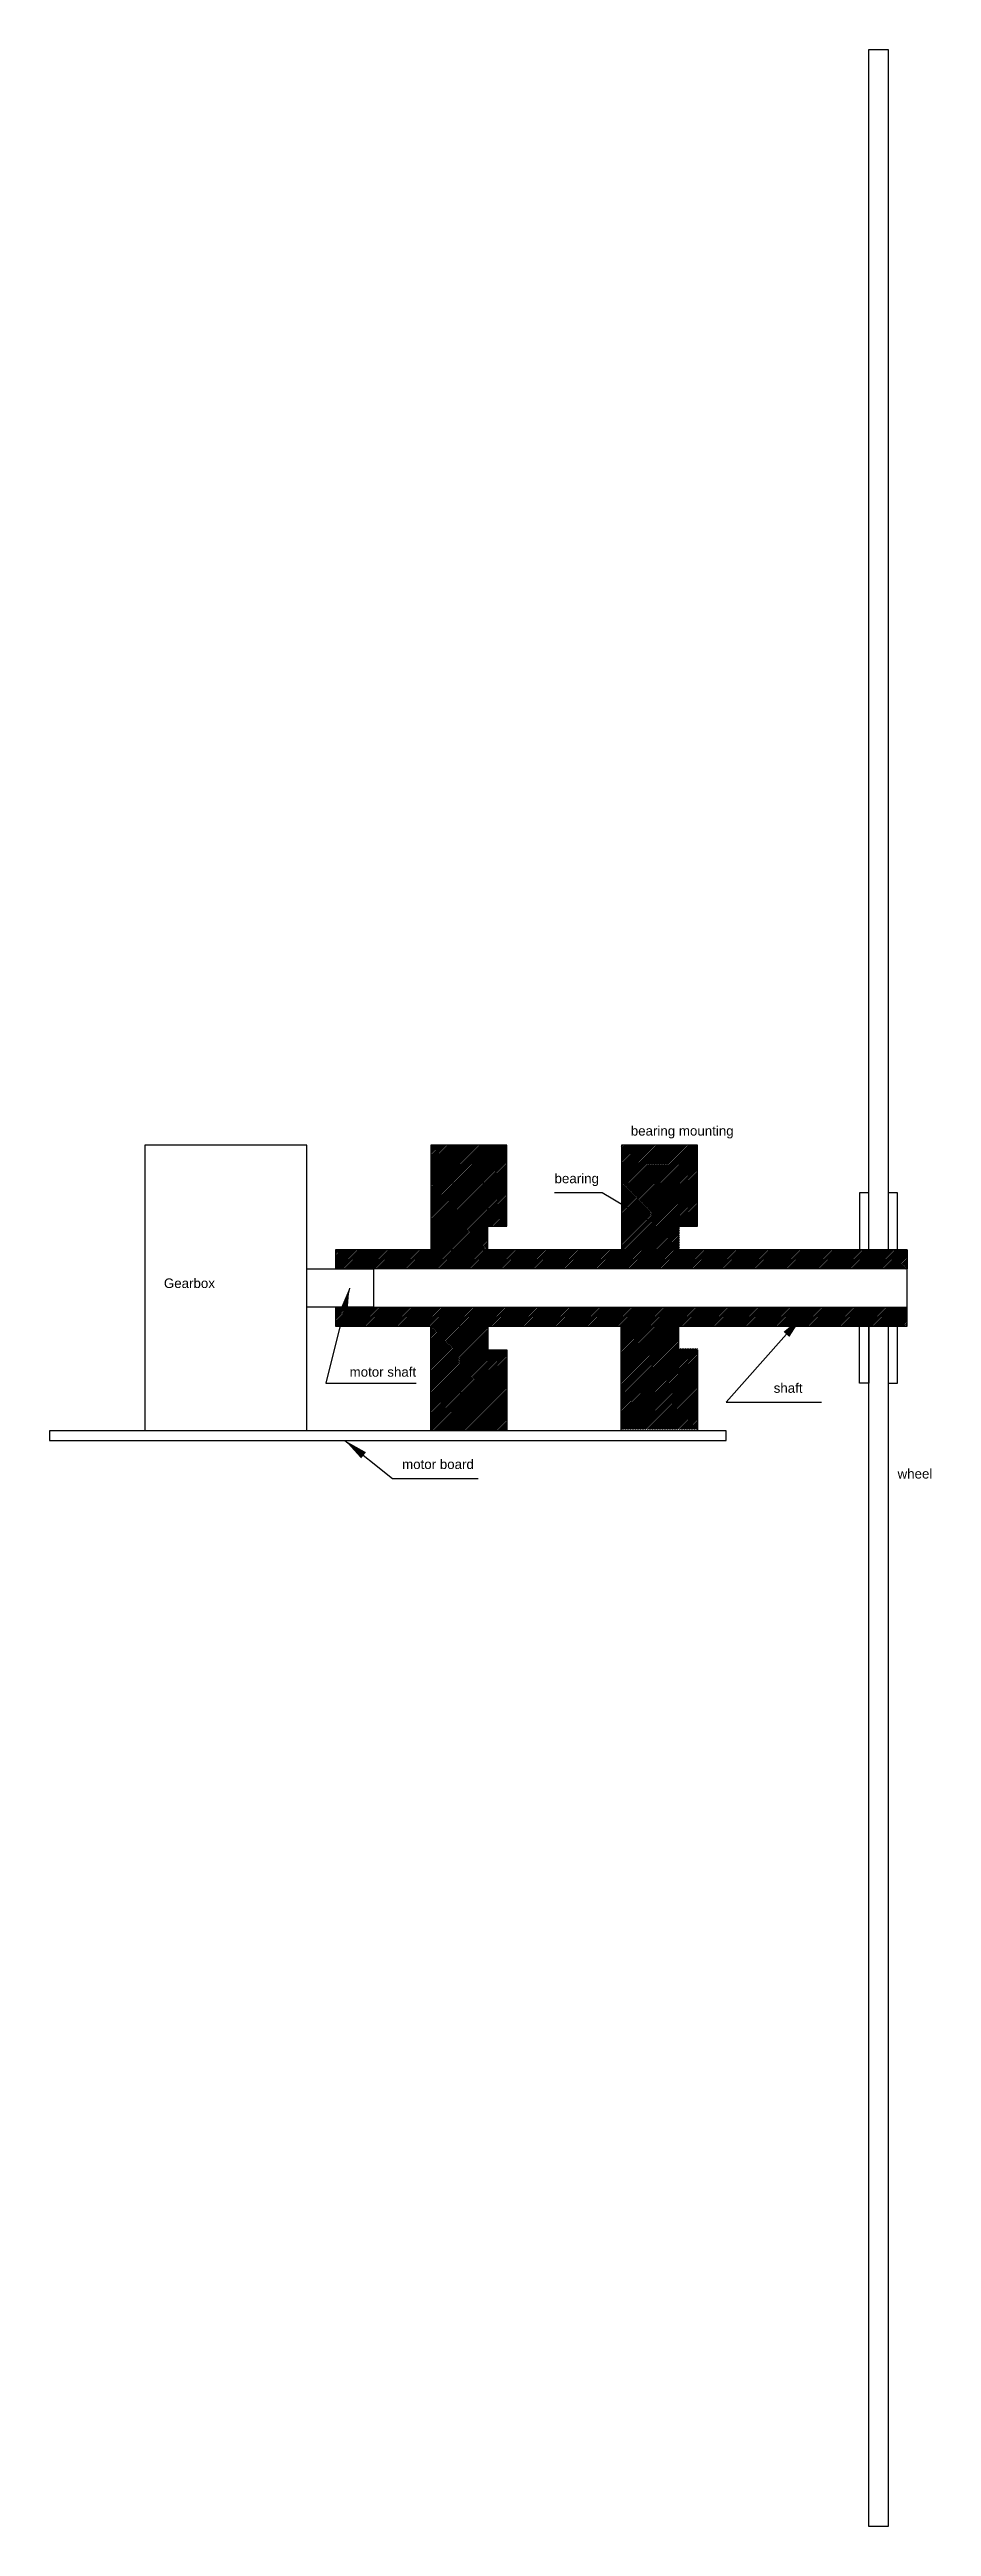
# Model space of a CAD drawing. Header units: millimetres. Extents: x -30 to 63, y -130 to 130.
import ezdxf

# ---------------------------------------------------------------- set-up
doc = ezdxf.new("R2010")
doc.units = ezdxf.units.MM
doc.layers.get('0').update_dxf_attribs({"linetype": 'CONTINUOUS', "lineweight": 25, "true_color": 0xffffff})
doc.styles.get("Standard").update_dxf_attribs({"font": ''})
doc.styles.add('textstyle0', font='')
doc.styles.add('textstyle1', font='')
doc.styles.add('textstyle2', font='')
doc.styles.add('textstyle3', font='')
doc.styles.add('textstyle4', font='')
doc.styles.add('textstyle5', font='')
doc.styles.add('textstyle6', font='')
doc.styles.get('Standard').set_extended_font_data('txt')
doc.styles.get('textstyle0').set_extended_font_data('Arial')
doc.styles.get('textstyle1').set_extended_font_data('Arial')
doc.styles.get('textstyle2').set_extended_font_data('Arial')
doc.styles.get('textstyle3').set_extended_font_data('Arial')
doc.styles.get('textstyle4').set_extended_font_data('Arial')
doc.styles.get('textstyle5').set_extended_font_data('Arial')
doc.styles.get('textstyle6').set_extended_font_data('Arial')
doc.dimstyles.get("Standard").update_dxf_attribs({"dimtxt": 2.5, "dimasz": 2.5, "dimexe": 1.25, "dimexo": 0.625, "dimtad": 1, "dimtxsty": 'Standard', "dimcen": 2.5, "dimadec": 0, "dimazin": 0, "dimtfac": 1, "dimtmove": 0, "dimatfit": 3, "dimfxl": 1, "dimarcsym": 0})
pattern_1 = [(45, (0, 0), (-0.08838835, 0.08838835), [])]

msp = doc.modelspace()

# ---------------------------------------------------------------- hatches: boundary and pattern name
h = msp.add_hatch()
h.set_pattern_fill('ANSI31', color=256, scale=0.5, style=0)
h.set_pattern_definition(pattern_1)
h.paths.add_polyline_path([(16, 6.5), (18, 6.5), (18, 15), (10, 15), (10, 11), (16, 11)])
h = msp.add_hatch()
h.set_pattern_fill('ANSI31', color=256, scale=0.5, style=0)
h.set_pattern_definition(pattern_1)
h.paths.add_polyline_path([(36.02, 10.98), (36.02, 6.48), (38.02, 6.48), (38.02, 14.98), (30.02, 14.98), (30.02, 10.98)])
h = msp.add_hatch()
h.set_pattern_fill('ANSI31', color=256, scale=0.3, angle=90, style=0)
h.set_pattern_definition(pattern_1)
h.paths.add_polyline_path([(10, 11), (10, 4), (16, 4), (16, 11)])
h = msp.add_hatch()
h.set_pattern_fill('ANSI31', color=256, scale=0.3, angle=90, style=0)
h.set_pattern_definition(pattern_1)
h.paths.add_polyline_path([(30.11, 11.02), (30.11, 4.02), (36.11, 4.02), (36.11, 11.02)])
h = msp.add_hatch()
h.set_pattern_fill('ANSI31', color=256, scale=0.4, style=0)
h.set_pattern_definition(pattern_1)
h.paths.add_polyline_path([(60, 4), (60, 2), (0, 2), (0, 4)])
h = msp.add_hatch()
h.set_pattern_fill('ANSI31', color=256, scale=0.4, style=0)
h.set_pattern_definition(pattern_1)
h.paths.add_polyline_path([(60, -2), (60, -4), (0, -4), (0, -2)])
h = msp.add_hatch()
h.set_pattern_fill('ANSI31', color=256, scale=0.3, angle=90, style=0)
h.set_pattern_definition(pattern_1)
h.paths.add_polyline_path([(9.99, -4), (9.99, -11), (15.99, -11), (15.99, -4)])
h = msp.add_hatch()
h.set_pattern_fill('ANSI31', color=256, scale=0.3, angle=90, style=0)
h.set_pattern_definition(pattern_1)
h.paths.add_polyline_path([(29.98, -3.97), (29.98, -10.97), (35.98, -10.97), (35.98, -3.97)])
h = msp.add_hatch()
h.set_pattern_fill('ANSI31', color=256, scale=0.5, style=0)
h.set_pattern_definition(pattern_1)
h.paths.add_polyline_path([(16, -6.5), (18, -6.5), (18, -15), (10, -15), (10, -11), (16, -11)])
h = msp.add_hatch()
h.set_pattern_fill('ANSI31', color=256, scale=0.5, style=0)
h.set_pattern_definition(pattern_1)
h.paths.add_polyline_path([(36.01, -6.35), (38.01, -6.35), (38.01, -14.85), (30.01, -14.85), (30.01, -10.85), (36.01, -10.85)])

# ---------------------------------------------------------------- linework, layer by layer
for p, q in [((56, 130), (58, 130)), ((56, 4), (56, 130)), ((58, 130), (58, 4)), ((-3, 15), (-20, 15)), ((-20, 15), (-20, -15)), ((-3, -15), (-3, 15)), ((18, 15), (10, 15)), ((10, 15), (10, 11)), ((18, 6.5), (18, 15)), ((38.02, 14.98), (30.02, 14.98)), ((30.02, 14.98), (30.02, 10.98)), ((38.02, 6.48), (38.02, 14.98)), ((16, 11), (10, 11)), ((10, 11), (10, 4)), ((16, 4), (16, 11)), ((16, 11), (16, 6.5)), ((36.02, 10.98), (30.02, 10.98)), ((30.02, 10.98), (30.02, 3.98)), ((36.02, 3.98), (36.02, 10.98)), ((36.02, 10.98), (36.02, 6.48)), ((56, 10), (55, 10)), ((55, 10), (55, 4)), ((56, 4), (56, 10)), ((59, 10), (58, 10)), ((58, 10), (58, 4)), ((59, 4), (59, 10)), ((16, 6.5), (18, 6.5)), ((36.02, 6.48), (38.02, 6.48)), ((60, 4), (0, 4)), ((0, 4), (0, 2)), ((10, 4), (16, 4)), ((10, 4), (16, 4)), ((30.02, 4), (36.02, 3.98)), ((30.02, 4), (36.02, 4)), ((55, 4), (56, 4)), ((56, 4), (58, 4)), ((58, 4), (59, 4)), ((60, -4), (60, 4)), ((60, 2), (60, 4)), ((60, 4), (60, 2)), ((-3, 2), (4, 2)), ((-3, -2), (-3, 2)), ((60, 2), (0, 2)), ((4, 2), (4, -2)), ((60, -2), (60, 2)), ((4, -2), (-3, -2)), ((0, -2), (60, -2)), ((0, -2), (0, -4)), ((60, -4), (60, -2)), ((0, -4), (60, -4)), ((10, -4), (16, -4)), ((10, -11), (10, -4)), ((16, -4), (16, -11)), ((30, -4), (36, -4)), ((30, -11), (30, -4)), ((36, -4), (36, -11)), ((55, -10), (55, -4)), ((55, -4), (56, -4)), ((58, -4), (56, -4)), ((56, -130), (56, -4)), ((56, -4), (56, -10)), ((58, -4), (58, -130)), ((59, -4), (58, -4)), ((58, -4), (58, -10)), ((59, -10), (59, -4)), ((16, -6.5), (18, -6.5)), ((18, -6.5), (18, -15)), ((36, -6.5), (38, -6.5)), ((38, -6.5), (38, -15)), ((56, -10), (55, -10)), ((58, -10), (59, -10)), ((16, -11), (10, -11)), ((10, -15), (10, -11)), ((36, -11), (30, -11)), ((30, -15), (30, -11)), ((41, -15), (-30, -15)), ((-30, -15), (-30, -16)), ((18, -15), (10, -15)), ((38, -15), (30, -15)), ((41, -16), (41, -15)), ((-30, -16), (41, -16)), ((58, -130), (56, -130))]:
    msp.add_line(p, q)

# ---------------------------------------------------------------- texts
at = {"char_height": 1, "attachment_point": 1}
for s, insert, style in [('bearing mounting', (31, 17), 'textstyle3'), ('bearing', (23, 12), 'textstyle2'), ('Gearbox', (-18, 1), 'textstyle0'), ('motor shaft\\P', (1.49, -8.31), 'textstyle1'), ('shaft', (46, -10), 'textstyle4'), ('motor board', (7, -18), 'textstyle6'), ('wheel', (59, -19), 'textstyle5')]:
    msp.add_mtext(s, dxfattribs=dict(at, insert=insert, style=style))

# ---------------------------------------------------------------- leaders
for points in [[(33, 7), (28, 10), (23, 10)], [(1.47, 0), (-1, -10), (8.47, -10)], [(49, -3), (41, -12), (51, -12)], [(1, -16), (6, -20), (15, -20)]]:
    msp.add_leader(points, dimstyle='Standard')

doc.saveas('drawing.dxf')
